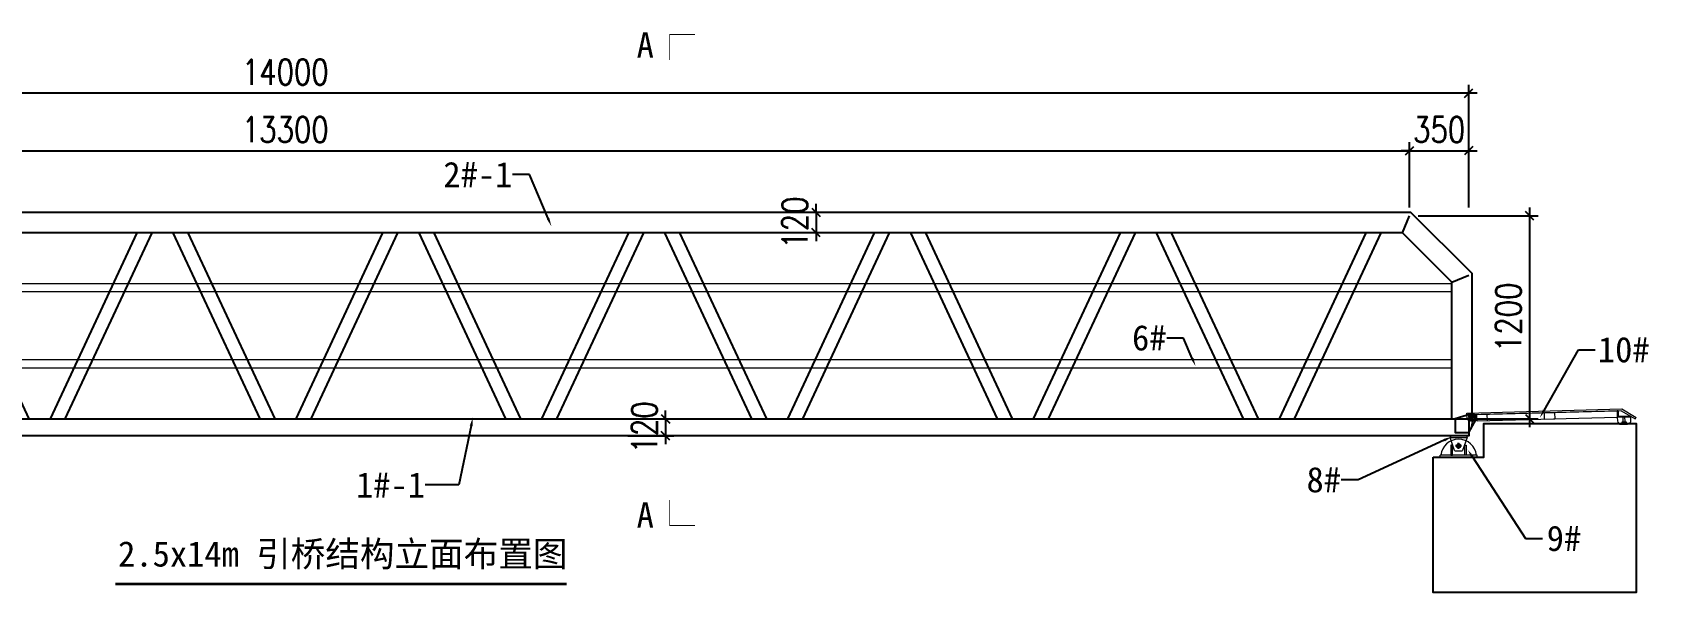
# Model space of a CAD drawing. Extents: x -259369 to -50372, y -155978 to 198088.
# Drawn here: x -86688 to -77122, y 82641 to 85952 of the extents above; entities that cross this region are included whole.
import ezdxf
from ezdxf import colors
from ezdxf.entities.mleader import LeaderData, LeaderLine
from ezdxf.math import Vec2, Vec3

# ---------------------------------------------------------------- set-up
doc = ezdxf.new("R2010")
doc.units = 0
doc.header["$LTSCALE"] = 1000
doc.header["$MEASUREMENT"] = 0
doc.linetypes.add('CENTER', pattern=[2, 1.25, -0.25, 0.25, -0.25])
doc.linetypes.add('CENTER2', pattern=[28.575, 19.05, -3.175, 3.175, -3.175])
for name, color, linetype, lineweight in [('加强板', 140, 'Continuous', 18), ('图框', 7, 'Continuous', 13), ('型材', 7, 'Continuous', 15), ('结构', 52, 'Continuous', 18), ('铝斜撑', 241, 'Continuous', 9)]:
    doc.layers.add(name, color=color, linetype=linetype, lineweight=lineweight)
for name, color, linetype in [('打印图框', 255, 'Continuous'), ('标注', 9, 'Continuous'), ('铝横梁', 220, 'Continuous'), ('铝通', 4, 'Continuous')]:
    doc.layers.add(name, color=color, linetype=linetype)
doc.styles.add('Arial', font='')
doc.styles.add('HZTXT', font='txtw.shx', dxfattribs={"width": 0.8, "bigfont": 'hztxtw.shx'})
doc.styles.get('Arial').set_extended_font_data('STXihei')
doc.dimstyles.new('DIM-50', dxfattribs={"dimscale": 50, "dimtxt": 3, "dimasz": 1, "dimexe": 1, "dimexo": 1, "dimgap": 1, "dimtad": 1, "dimdec": 1, "dimdsep": 46, "dimtxsty": 'HZTXT', "dimblk": 'OBLIQUE', "dimblk1": 'ARCHTICK', "dimblk2": 'OBLIQUE', "dimcen": 0, "dimdle": 1, "dimclrd": 9, "dimclre": 9, "dimclrt": 2, "dimadec": 1, "dimazin": 0, "dimtfac": 1, "dimtdec": 1, "dimtix": 1, "dimtmove": 2, "dimatfit": 3, "dimldrblk": 'OBLIQUE', "dimfxl": 15, "dimtolj": 1, "dimtzin": 0, "dimarcsym": 1})

# ---------------------------------------------------------------- blocks, each defined once
blk = doc.blocks.new('_Oblique')
at = {"color": 0, "linetype": 'ByBlock', "lineweight": -2}
blk.add_line((-0.5, -0.5), (0.5, 0.5), dxfattribs=at)
blk = doc.blocks.new('*D1886')
at = {"layer": 'Defpoints', "color": 0, "linetype": 'ByBlock', "transparency": 16777216}
for p in [(-92192.1, 85592.1), (-92192.1, 84867.6, 0), (-78192.1, 84867.6, 0)]:
    blk.add_point(p, dxfattribs=at)
at = {"layer": '标注', "color": 9, "linetype": 'ByBlock', "lineweight": -2, "transparency": 16777216}
for p, q in [((-92192.1, 84917.6), (-92192.1, 85642.1)), ((-78192.1, 84917.6), (-78192.1, 85642.1)), ((-78142.1, 85592.1), (-92242.1, 85592.1))]:
    blk.add_line(p, q, dxfattribs=at)
at = {"layer": '标注', "color": 9, "linetype": 'ByBlock', "lineweight": -2, "transparency": 16777216, "xscale": 50, "yscale": 50, "zscale": 50, "rotation": 180}
blk.add_blockref('_Oblique', (-92192.1, 85592.1), dxfattribs=at)
at = {"layer": '标注', "color": 9, "linetype": 'ByBlock', "lineweight": -2, "transparency": 16777216, "xscale": 50, "yscale": 50, "zscale": 50}
blk.add_blockref('_Oblique', (-78192.1, 85592.1), dxfattribs=at)
at = {"layer": '标注', "color": 2, "linetype": 'ByBlock', "transparency": 16777216, "insert": (-85192.1, 85717.1), "char_height": 150, "attachment_point": 5, "style": 'HZTXT'}
blk.add_mtext('\\A1;14000', dxfattribs=at)
blk = doc.blocks.new('_ArchTick')
at = {"color": 0, "linetype": 'ByBlock', "const_width": 0.4}
blk.add_lwpolyline([(-0.5, -0.5), (0.5, 0.5)], dxfattribs=at)
blk = doc.blocks.new('EB')
at = {"layer": '加强板'}
blk.add_lwpolyline([(1337537242.4, 365767056.4), (1337537242.4, 365767006.4), (1337537257.4, 365767006.4), (1337537267.4, 365767056.4)], close=True, dxfattribs=at)
at = {"layer": '铝通'}
blk.add_lwpolyline([(1337537285.1, 365767056, 0.668622), (1337537253.6, 365767089.8), (1337537162.4, 365767061.4), (1337537162.4, 365766981.4), (1337537242.4, 365766981.4)], format="xyb", close=True, dxfattribs=at)
blk.add_circle((1337537262.4, 365767066.4), 7, dxfattribs=at)
blk = doc.blocks.new('A$C1CD0366B')
at = {"color": 1, "linetype": 'CENTER', "ltscale": 0.52}
for p, q in [((45.7, 50), (74.3, 50)), ((60, 35.7), (60, 64.3))]:
    blk.add_line(p, q, dxfattribs=at)
blk.add_lwpolyline([(0, 100), (0, 0), (10, 0), (10, 100)], close=True)
blk.add_lwpolyline([(10, 100), (86.7, 73.9, -0.315452), (90, 69.2), (90, 30.8, -0.315452), (86.7, 26.1), (10, 0)], format="xyb")
blk.add_circle((60, 50), 11)
blk = doc.blocks.new('*D1891')
at = {"layer": 'Defpoints', "color": 0, "linetype": 'ByBlock', "transparency": 16777216}
for p in [(-83216.6, 83667.6, 0), (-83216.6, 83567.6, 0), (-82942.9, 83567.6)]:
    blk.add_point(p, dxfattribs=at)
at = {"layer": '标注', "color": 9, "linetype": 'ByBlock', "lineweight": -2, "transparency": 16777216}
for p, q in [((-82942.9, 83667.6), (-82942.9, 83717.6)), ((-83166.6, 83667.6), (-82892.9, 83667.6)), ((-82942.9, 83667.6), (-82942.9, 83567.6)), ((-83166.6, 83567.6), (-82892.9, 83567.6)), ((-82942.9, 83567.6), (-82942.9, 83517.6))]:
    blk.add_line(p, q, dxfattribs=at)
at = {"layer": '标注', "color": 9, "linetype": 'ByBlock', "lineweight": -2, "transparency": 16777216, "xscale": 50, "yscale": 50, "zscale": 50}
for p, rotation in [((-82942.9, 83667.6), 270), ((-82942.9, 83567.6), 90)]:
    blk.add_blockref('_Oblique', p, dxfattribs=dict(at, rotation=rotation))
at = {"layer": '标注', "color": 2, "linetype": 'ByBlock', "transparency": 16777216, "insert": (-83067.9, 83617.6), "char_height": 150, "attachment_point": 5, "rotation": 90, "style": 'HZTXT'}
blk.add_mtext('\\A1;{\\Ftxtw,hztxtw|c134;120}', dxfattribs=at)
blk = doc.blocks.new('*D1892')
at = {"layer": 'Defpoints', "color": 0, "linetype": 'ByBlock', "transparency": 16777216}
for p in [(-78542.1, 84867.6, 0), (-78192.1, 83667.6, 0), (-77832.1, 83667.6)]:
    blk.add_point(p, dxfattribs=at)
at = {"layer": '标注', "color": 9, "linetype": 'ByBlock', "lineweight": -2, "transparency": 16777216}
for p, q in [((-78492.1, 84867.6), (-77782.1, 84867.6)), ((-77832.1, 84917.6), (-77832.1, 83617.6)), ((-78142.1, 83667.6), (-77782.1, 83667.6))]:
    blk.add_line(p, q, dxfattribs=at)
at = {"layer": '标注', "color": 9, "linetype": 'ByBlock', "lineweight": -2, "transparency": 16777216, "xscale": 50, "yscale": 50, "zscale": 50}
for p, rotation in [((-77832.1, 84867.6), 90), ((-77832.1, 83667.6), 270)]:
    blk.add_blockref('_Oblique', p, dxfattribs=dict(at, rotation=rotation))
at = {"layer": '标注', "color": 2, "linetype": 'ByBlock', "transparency": 16777216, "insert": (-77957.1, 84267.6), "char_height": 150, "attachment_point": 5, "rotation": 90, "style": 'HZTXT'}
blk.add_mtext('\\A1;1200', dxfattribs=at)
blk = doc.blocks.new('*D1899')
at = {"layer": 'Defpoints', "color": 0, "linetype": 'ByBlock', "transparency": 16777216}
for p in [(-81690.6, 84887.6, 0), (-82052.6, 84767.6), (-81690.6, 84767.6, 0)]:
    blk.add_point(p, dxfattribs=at)
at = {"layer": '标注', "color": 9, "linetype": 'ByBlock', "lineweight": -2, "transparency": 16777216}
for p, q in [((-81740.6, 84887.6), (-82102.6, 84887.6)), ((-82052.6, 84887.6), (-82052.6, 84937.6)), ((-82052.6, 84887.6), (-82052.6, 84767.6)), ((-81740.6, 84767.6), (-82102.6, 84767.6)), ((-82052.6, 84767.6), (-82052.6, 84717.6))]:
    blk.add_line(p, q, dxfattribs=at)
at = {"layer": '标注', "color": 9, "linetype": 'ByBlock', "lineweight": -2, "transparency": 16777216, "xscale": 50, "yscale": 50, "zscale": 50}
for p, rotation in [((-82052.6, 84887.6), 270), ((-82052.6, 84767.6), 90)]:
    blk.add_blockref('_Oblique', p, dxfattribs=dict(at, rotation=rotation))
at = {"layer": '标注', "color": 2, "linetype": 'ByBlock', "transparency": 16777216, "insert": (-82177.6, 84827.6), "char_height": 150, "attachment_point": 5, "rotation": 90, "style": 'HZTXT'}
blk.add_mtext('\\A1;120', dxfattribs=at)
blk = doc.blocks.new('*D1900')
at = {"layer": 'Defpoints', "color": 0, "linetype": 'ByBlock', "transparency": 16777216}
for p in [(-78192.1, 85252.3), (-78542.1, 84867.6, 0), (-78192.1, 84867.6, 0)]:
    blk.add_point(p, dxfattribs=at)
at = {"layer": '标注', "color": 9, "linetype": 'ByBlock', "lineweight": -2, "transparency": 16777216}
for p, q in [((-78542.1, 85252.3), (-78592.1, 85252.3)), ((-78542.1, 84917.6), (-78542.1, 85302.3)), ((-78542.1, 85252.3), (-78192.1, 85252.3)), ((-78192.1, 84917.6), (-78192.1, 85302.3)), ((-78192.1, 85252.3), (-78142.1, 85252.3))]:
    blk.add_line(p, q, dxfattribs=at)
at = {"layer": '标注', "color": 9, "linetype": 'ByBlock', "lineweight": -2, "transparency": 16777216, "xscale": 50, "yscale": 50, "zscale": 50}
blk.add_blockref('_Oblique', (-78542.1, 85252.3), dxfattribs=at)
at = {"layer": '标注', "color": 9, "linetype": 'ByBlock', "lineweight": -2, "transparency": 16777216, "xscale": 50, "yscale": 50, "zscale": 50, "rotation": 180}
blk.add_blockref('_Oblique', (-78192.1, 85252.3), dxfattribs=at)
at = {"layer": '标注', "color": 2, "linetype": 'ByBlock', "transparency": 16777216, "insert": (-78367.1, 85377.3), "char_height": 150, "attachment_point": 5, "style": 'HZTXT'}
blk.add_mtext('\\A1;350', dxfattribs=at)
blk = doc.blocks.new('*D1902')
at = {"layer": 'Defpoints', "color": 0, "linetype": 'ByBlock', "transparency": 16777216}
for p in [(-78542.1, 85252.3), (-91842.1, 84867.6, 0), (-78542.1, 84867.6, 0)]:
    blk.add_point(p, dxfattribs=at)
at = {"layer": '标注', "color": 9, "linetype": 'ByBlock', "lineweight": -2, "transparency": 16777216}
for p, q in [((-91892.1, 85252.3), (-78492.1, 85252.3)), ((-91842.1, 84917.6), (-91842.1, 85302.3)), ((-78542.1, 84917.6), (-78542.1, 85302.3))]:
    blk.add_line(p, q, dxfattribs=at)
at = {"layer": '标注', "color": 9, "linetype": 'ByBlock', "lineweight": -2, "transparency": 16777216, "xscale": 50, "yscale": 50, "zscale": 50, "rotation": 180}
blk.add_blockref('_Oblique', (-91842.1, 85252.3), dxfattribs=at)
at = {"layer": '标注', "color": 9, "linetype": 'ByBlock', "lineweight": -2, "transparency": 16777216, "xscale": 50, "yscale": 50, "zscale": 50}
blk.add_blockref('_Oblique', (-78542.1, 85252.3), dxfattribs=at)
at = {"layer": '标注', "color": 2, "linetype": 'ByBlock', "transparency": 16777216, "insert": (-85192.1, 85377.3), "char_height": 150, "attachment_point": 5, "style": 'HZTXT'}
blk.add_mtext('\\A1;13300', dxfattribs=at)
blk = doc.blocks.new('JAGZZ')
at = {"color": 1, "linetype": 'CENTER2'}
for p, q in [((524707.1, 12978.9), (524707.1, 13014.1)), ((524724.7, 12996.5), (524689.4, 12996.5))]:
    blk.add_line(p, q, dxfattribs=at)
at = {"layer": '结构', "color": 4}
for p, q in [((524597.1, 12929.5), (524597.1, 12941.5)), ((524817.1, 12941.5), (524597.1, 12941.5)), ((524817.1, 12929.5), (524597.1, 12929.5)), ((524817.1, 12929.5), (524817.1, 12941.5))]:
    blk.add_line(p, q, dxfattribs=at)
for points in [[(524670.1, 12941.5), (524670.1, 13001.5), (524662.1, 13001.5), (524662.1, 12941.5)], [(524744.1, 12941.5), (524744.1, 13001.5), (524752.1, 13001.5), (524752.1, 12941.5)]]:
    blk.add_lwpolyline(points, close=True, dxfattribs=at)
at = {"layer": '结构'}
blk.add_circle((524707.1, 12996.5), 13, dxfattribs=at)
at = {"layer": '结构', "color": 4}
blk.add_arc((524707.1, 12931), 105.5, 5.72481, 174.27519, dxfattribs=at)
blk = doc.blocks.new('*U1884')
at = {"layer": '铝横梁', "color": 6}
for points in [[(-664.3, 550), (-150.8, -550)], [(-576, 550), (-62.5, -550)], [(576, 550), (62.5, -550)], [(664.3, 550), (150.8, -550)]]:
    blk.add_lwpolyline(points, dxfattribs=at)
blk = doc.blocks.new('*U1885')
at = {"layer": '标注', "color": 0, "linetype": 'ByBlock', "lineweight": -2, "transparency": 16777216}
for p in [(4362, 0), (5816, 0), (7270, 0), (8724, 0), (10178, 0), (11632, 0)]:
    blk.add_blockref('*U1884', p, dxfattribs=at)
blk = doc.blocks.new('A$C32F71815')
at = {"layer": '铝斜撑', "linetype": 'Continuous'}
for p, q in [((3, 20), (0, 20)), ((0, 20), (0, 0)), ((40, 0), (0, 0)), ((3, 20), (3, 3)), ((40, 3), (3, 3)), ((40, 0), (40, 3))]:
    blk.add_line(p, q, dxfattribs=at)
blk = doc.blocks.new('A$C42B83C84')
at = {"layer": '图框', "lineweight": 0}
h = blk.add_hatch(dxfattribs=at)
h.set_pattern_fill('ANSI31', color=256, scale=0.5, style=0)
h.set_pattern_definition([(45, (82514.4754, -36464.1272), (-1.122532015, 1.122532015), [])])
edge = h.paths.add_edge_path(flags=17)
edge.add_arc((15, 30), 6.5, 0, 360)
edge = h.paths.add_edge_path()
edge.add_arc((15, 30), 10, 0, 360)
for p, q in [((0, 25), (0, 45)), ((0, 45), (458.1, 45)), ((5, 25), (0, 25)), ((5, 40), (5, 25)), ((456.6, 40), (5, 40)), ((456.6, 40), (497.3, 14.9)), ((458.1, 45), (500, 19.1)), ((461.7, 7), (461.7, 23)), ((466.7, 7), (466.7, 23)), ((497.3, 14.9), (500, 19.1))]:
    blk.add_line(p, q, dxfattribs=at)
for points in [[(29.2, 20), (29.2, 40), (444.2, 40), (444.2, 20)], [(59.2, 40), (59.2, 20), (29.2, 20), (29.2, 40)], [(259.2, 40), (259.2, 20), (229.2, 20), (229.2, 40)]]:
    blk.add_lwpolyline(points, close=True, dxfattribs=at)
blk.add_lwpolyline([(444.2, 20), (444.2, 10, 0.414214), (454.2, 0), (474.2, 0, 0.414214), (484.2, 10), (484.2, 20)], format="xyb", dxfattribs=at)
blk.add_lwpolyline([(458.2, 0), (458.2, 7), (470.2, 7), (470.2, 0)], dxfattribs=at)
for radius in [10, 6.5]:
    blk.add_circle((15, 30), radius, dxfattribs=at)
blk.add_blockref('A$C32F71815', (444.2, 20), dxfattribs=at)

msp = doc.modelspace()

# ---------------------------------------------------------------- linework, layer by layer
at = {"elevation": 0}
for points, const_width in [([(-82918.07, 85789.03), (-82918.07, 85939.03), (-82768.07, 85939.03)], 5), ([(-82918.07, 83187.04), (-82918.07, 83037.04), (-82768.07, 83037.04)], 5), ([(-86196.37, 82691.35), (-83527.19, 82691.35)], 15)]:
    msp.add_lwpolyline(points, dxfattribs=dict(at, const_width=const_width))
msp.add_lwpolyline([(-78402.07, 83440.6), (-78102.07, 83440.6), (-78102.07, 83640.6), (-77202.07, 83640.6), (-77202.07, 82640.6), (-78402.07, 82640.6), (-78402.07, 83440.6)], dxfattribs=at)
at = {"layer": '型材', "elevation": 0}
for points in [[(-92092.07, 84467.61), (-78292.07, 84467.61), (-78292.07, 84417.61), (-92092.07, 84417.61)], [(-92092.07, 84017.61), (-78292.07, 84017.61), (-78292.07, 83967.61), (-92092.07, 83967.61)]]:
    msp.add_lwpolyline(points, close=True, dxfattribs=at)
at = {"layer": '铝通', "color": 4, "elevation": 0}
for points in [[(-78172.07, 83667.6), (-78172.07, 84525.89), (-78533.79, 84887.6), (-91850.35, 84887.6), (-92212.07, 84525.89), (-92212.07, 83667.6)], [(-78583.49, 84767.6), (-78542.07, 84867.6)], [(-78292.07, 83667.6), (-78292.07, 84476.18), (-78583.49, 84767.6), (-91800.65, 84767.6), (-92092.07, 84476.18), (-92092.07, 83667.6)], [(-78292.07, 84476.18), (-78192.07, 84517.6)], [(-92192.07, 83667.6), (-78192.07, 83667.6), (-78192.07, 83567.6), (-92192.07, 83567.6), (-92192.07, 83667.6)]]:
    msp.add_lwpolyline(points, dxfattribs=at)

# ---------------------------------------------------------------- block references
at = {"color": 0}
msp.add_blockref('JAGZZ', (-602959.13, 70511.11, 0), dxfattribs=at)
at = {"layer": '图框', "lineweight": 0, "xscale": 1.999999999999998, "yscale": 1.999999999999998, "zscale": 1.999999999999998, "rotation": 1.513153004010503}
msp.add_blockref('A$C42B83C84', (-78200.47, 83611.83, 0), dxfattribs=at)
at = {"layer": '图框', "rotation": 270}
msp.add_blockref('A$C1CD0366B', (-78302.07, 83567.6, 0), dxfattribs=at)
at = {"layer": '型材', "color": 22}
msp.add_blockref('EB', (-1337615434.45, -365683393.83, 0), dxfattribs=at)
at = {"layer": '标注', "color": 4, "linetype": 'ByBlock'}
msp.add_blockref('*U1885', (-91008.02, 84217.6, 0), dxfattribs=at)

# ---------------------------------------------------------------- texts
at = {"char_height": 150, "style": 'Arial'}
for insert, attachment_point in [((-83113.81, 85951.67, 0), 1), ((-83113.81, 83024.39, 0), 7)]:
    msp.add_mtext_dynamic_manual_height_columns('A', width=409.0995, gutter_width=12.5, heights=[0], dxfattribs=dict(at, insert=insert, attachment_point=attachment_point))
at = {"layer": '打印图框', "color": 6, "insert": (-86180.58, 82944.62, 0), "char_height": 150, "attachment_point": 1, "style": 'Arial'}
msp.add_mtext_dynamic_manual_height_columns('2.5x14m 引桥结构立面布置图', width=3066.7733, gutter_width=12.5, heights=[0], dxfattribs=at)

# ---------------------------------------------------------------- dimensions: what is measured, and where the dimension line sits
at = {"layer": '标注', "color": 4, "linetype": 'ByBlock'}
dim = msp.add_aligned_dim(p1=(-78192.07, 84867.6, 0), p2=(-92192.07, 84867.6, 0), distance=-724.49, dimstyle='DIM-50', dxfattribs=at)
dim.commit()
dim.dimension.update_dxf_attribs({"geometry": '*D1886', "text_midpoint": (-85192.07, 85717.1, 0)})
for base, p1, p2, angle, picture, middle in [((-78542.07, 85252.28, 0), (-91842.07, 84867.6, 0), (-78542.07, 84867.6, 0), 180, '*D1902', (-85192.07, 85377.28, 0)), ((-78192.07, 85252.28, 0), (-78542.07, 84867.6, 0), (-78192.07, 84867.6, 0), 180, '*D1900', (-78367.07, 85377.28, 0)), ((-82052.61, 84767.6, 0), (-81690.6, 84887.6, 0), (-81690.6, 84767.6, 0), 90, '*D1899', (-82177.61, 84827.6, 0)), ((-77832.08, 83667.6, 0), (-78542.07, 84867.6, 0), (-78192.07, 83667.6, 0), 90, '*D1892', (-77957.08, 84267.6, 0))]:
    dim = msp.add_linear_dim(base=base, p1=p1, p2=p2, angle=angle, dimstyle='DIM-50', dxfattribs=at)
    dim.commit()
    dim.dimension.update_dxf_attribs({"geometry": picture, "text_midpoint": middle})
dim = msp.add_linear_dim(base=(-82942.92, 83567.6, 0), p1=(-83216.57, 83667.6, 0), p2=(-83216.57, 83567.6, 0), angle=90, text='{\\Ftxtw,hztxtw|c134;120}', dimstyle='DIM-50', dxfattribs=at)
dim.commit()
dim.dimension.update_dxf_attribs({"geometry": '*D1891', "text_midpoint": (-83067.92, 83617.6, 0)})

# ---------------------------------------------------------------- leaders
at = {"layer": '标注', "color": 6}
ml = msp.add_multileader_mtext('Standard', dxfattribs=at)
ml.set_content('2#-1', color=6, style='Arial')
ml.set_leader_properties(color=9)
ml.build(insert=Vec2(0, 0))
ml.multileader.update_dxf_attribs({"dogleg_length": 100, "arrow_head_size": 50})
ctx = ml.context
ctx.base_point, ctx.char_height, ctx.arrow_head_size, ctx.landing_gap_size, ctx.plane_origin = Vec3(-84349.93, 85111.71, 0), 150, 50, 1, Vec3(-83706.85, 85702.94, 0)
ctx.text_align_type = 2
notes = []
notes.append((ctx, [(0, (1, 1, 0), (-83747.93, 85111.71, 0), (-1, 0), 100, [(0, [(-83618.04, 84805.74, 0)], 0, [])])]))
ctx.mtext.insert, ctx.mtext.width, ctx.mtext.alignment, ctx.mtext.flow_direction = Vec3(-83848.93, 85186.71, 0), 150, 3, 5
ml = msp.add_multileader_mtext('Standard', dxfattribs=at)
ml.set_content('6#', color=6, style='Arial')
ml.set_leader_properties(color=9)
ml.build(insert=Vec2(0, 0))
ml.multileader.update_dxf_attribs({"dogleg_length": 100, "arrow_head_size": 50})
ctx = ml.context
ctx.base_point, ctx.char_height, ctx.arrow_head_size, ctx.landing_gap_size, ctx.plane_origin = Vec3(-80230.36, 84145.08, 0), 150, 50, 1, Vec3(-79829.88, 84801.93, 0)
ctx.text_align_type = 2
notes.append((ctx, [(0, (1, 1, 0), (-79878.36, 84145.08, 0), (-1, 0), 100, [(0, [(-79808.21, 83979.09, 0)], 0, [])])]))
ctx.mtext.insert, ctx.mtext.width, ctx.mtext.alignment, ctx.mtext.flow_direction = Vec3(-79979.36, 84221.89, 0), 150, 3, 5
ml = msp.add_multileader_mtext('Standard', dxfattribs=at)
ml.set_content('10#', color=6, style='Arial')
ml.set_leader_properties(color=9)
ml.build(insert=Vec2(0, 0))
ml.multileader.update_dxf_attribs({"dogleg_length": 100, "arrow_head_size": 50})
ctx = ml.context
ctx.base_point, ctx.char_height, ctx.arrow_head_size, ctx.landing_gap_size, ctx.plane_origin = Vec3(-77443.49, 84075.12, 0), 150, 50, 1, Vec3(-80260.26, 85733.52, 0)
ctx.text_align_type = 2
notes.append((ctx, [(1, (1, 1, 0), (-77543.49, 84075.12, 0), (1, 0), 100, [(0, [(-77771.62, 83674.17, 0)], 0, [])])]))
ctx.mtext.insert, ctx.mtext.alignment, ctx.mtext.flow_direction = Vec3(-77122.01, 84151.93, 0), 3, 5
ml = msp.add_multileader_mtext('Standard', dxfattribs=at)
ml.set_content('1#-1', color=6, style='Arial')
ml.set_leader_properties(color=9)
ml.build(insert=Vec2(0, 0))
ml.multileader.update_dxf_attribs({"dogleg_length": 200, "arrow_head_size": 50})
ctx = ml.context
ctx.base_point, ctx.char_height, ctx.arrow_head_size, ctx.landing_gap_size, ctx.plane_origin = Vec3(-84838, 83276.99, 0), 150, 50, 1, Vec3(-83984.31, 83827.93, 0)
ctx.text_align_type = 2
notes.append((ctx, [(1, (1, 1, 0), (-84164.57, 83276.99, 0), (-1, 0), 200, [(0, [(-84082.42, 83675.43, 0)], 0, [])])]))
ctx.mtext.insert, ctx.mtext.alignment, ctx.mtext.flow_direction = Vec3(-84365.57, 83351.99, 0), 3, 5
ml = msp.add_multileader_mtext('Standard', dxfattribs=at)
ml.set_content('8#', color=6, style='Arial')
ml.set_leader_properties(color=9)
ml.build(insert=Vec2(0, 0))
ml.multileader.update_dxf_attribs({"dogleg_length": 100, "arrow_head_size": 50})
ctx = ml.context
ctx.base_point, ctx.char_height, ctx.arrow_head_size, ctx.landing_gap_size, ctx.plane_origin = Vec3(-79198.46, 83306.5, 0), 150, 50, 1, Vec3(-74552.61, -521611.51, 0)
ctx.text_align_type = 2
notes.append((ctx, [(1, (1, 1, 0), (-78846.46, 83306.5, 0), (-1, 0), 100, [(0, [(-78291.12, 83562.47, 0)], 0, [])])]))
ctx.mtext.insert, ctx.mtext.alignment, ctx.mtext.flow_direction = Vec3(-78947.46, 83383.3, 0), 3, 5
ml = msp.add_multileader_mtext('Standard', dxfattribs=at)
ml.set_content('9#', color=6, style='Arial')
ml.set_leader_properties(color=9)
ml.build(insert=Vec2(0, 0))
ml.multileader.update_dxf_attribs({"dogleg_length": 100, "arrow_head_size": 50})
ctx = ml.context
ctx.base_point, ctx.char_height, ctx.arrow_head_size, ctx.landing_gap_size, ctx.plane_origin = Vec3(-77755.7, 82960.07, 0), 150, 50, 1, Vec3(-73936.28, -521688.93, 0)
ctx.text_align_type = 2
notes.append((ctx, [(1, (1, 1, 0), (-77855.7, 82960.07, 0), (1, 0), 100, [(0, [(-78197.77, 83485.05, 0)], 0, [])])]))
ctx.mtext.insert, ctx.mtext.alignment, ctx.mtext.flow_direction = Vec3(-77526.79, 83036.88, 0), 3, 5
for ctx, leaders in notes:
    for number, flags, end, landing, length, lines in leaders:
        leader = LeaderData()
        leader.index, (leader.has_last_leader_line, leader.has_dogleg_vector, leader.attachment_direction) = number, flags
        leader.last_leader_point, leader.dogleg_vector, leader.dogleg_length = Vec3(end), Vec3(landing), length
        for number, points, colour, breaks in lines:
            line = LeaderLine()
            line.index, line.vertices, line.color, line.breaks = number, Vec3.list(points), colors.encode_raw_color(colour), breaks
            leader.lines.append(line)
        ctx.leaders.append(leader)

doc.saveas('drawing.dxf')
